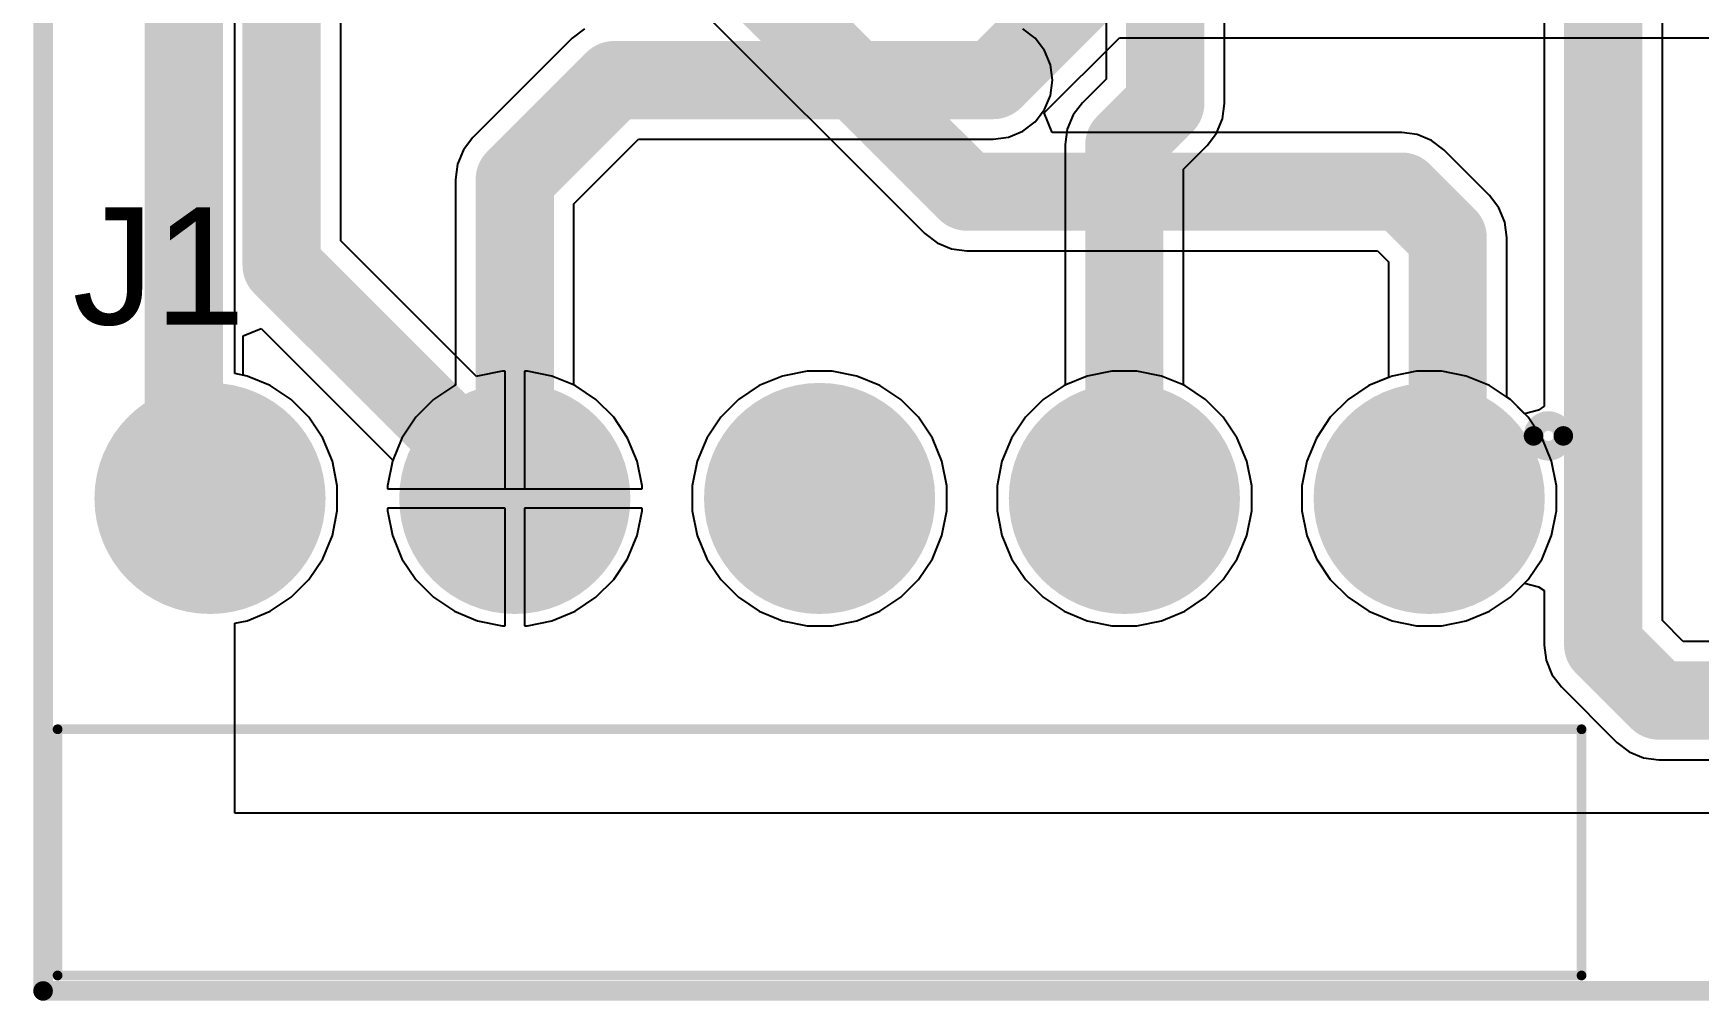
# Model space of a CAD drawing. Header units: millimetres. Extents: x -0.01 to 1.5, y -0.01 to 1.3.
# Drawn here: x -0.005 to 0.847, y -0.005 to 0.49 of the extents above; entities that cross this region are included whole.
import ezdxf

# ---------------------------------------------------------------- set-up
doc = ezdxf.new("R2010")
doc.units = ezdxf.units.MM
doc.header["$MEASUREMENT"] = 0
for name, color, linetype in [('BottomLayer', 5, 'Continuous'), ('BottomSolder', 6, 'Continuous'), ('Mechanical2', 216, 'Continuous'), ('MultiLayer', 9, 'Continuous'), ('PadHoleLayer', 156, 'Continuous'), ('TopLayer', 1, 'Continuous'), ('TopOverlay', 2, 'Continuous'), ('TopSolder', 216, 'Continuous'), ('ViaHoleLayer', 16, 'Continuous')]:
    doc.layers.add(name, color=color, linetype=linetype)
doc.styles.add('Arial', font='', dxfattribs={"height": 0.2})
doc.styles.get('Arial').set_extended_font_data('Arial')

# ---------------------------------------------------------------- blocks, each defined once
blk = doc.blocks.new('M3960R_05P_1')
at = {"layer": 'BottomLayer'}
h = blk.add_hatch(color=5, dxfattribs=at)
edge = h.paths.add_edge_path()
edge.add_arc((0, 0), 0.05512, 0, 360)
h = blk.add_hatch(color=5, dxfattribs=at)
edge = h.paths.add_edge_path()
edge.add_arc((0.15591, 0), 0.05512, 0, 360)
h = blk.add_hatch(color=5, dxfattribs=at)
edge = h.paths.add_edge_path()
edge.add_arc((0.31181, 0), 0.05512, 0, 360)
h = blk.add_hatch(color=5, dxfattribs=at)
edge = h.paths.add_edge_path()
edge.add_arc((0.46772, 0), 0.05512, 0, 360)
h = blk.add_hatch(color=5, dxfattribs=at)
edge = h.paths.add_edge_path()
edge.add_arc((0.62362, 0), 0.05512, 0, 360)
at = {"layer": 'BottomSolder'}
h = blk.add_hatch(color=6, dxfattribs=at)
edge = h.paths.add_edge_path()
edge.add_arc((0, 0), 0.05912, 0, 360)
h = blk.add_hatch(color=6, dxfattribs=at)
edge = h.paths.add_edge_path()
edge.add_arc((0.15591, 0), 0.05912, 0, 360)
h = blk.add_hatch(color=6, dxfattribs=at)
edge = h.paths.add_edge_path()
edge.add_arc((0.31181, 0), 0.05912, 0, 360)
h = blk.add_hatch(color=6, dxfattribs=at)
edge = h.paths.add_edge_path()
edge.add_arc((0.46772, 0), 0.05912, 0, 360)
h = blk.add_hatch(color=6, dxfattribs=at)
edge = h.paths.add_edge_path()
edge.add_arc((0.62362, 0), 0.05912, 0, 360)
at = {"layer": 'MultiLayer'}
h = blk.add_hatch(color=9, dxfattribs=at)
edge = h.paths.add_edge_path()
edge.add_arc((0, 0), 0.05512, 0, 360)
h = blk.add_hatch(color=9, dxfattribs=at)
edge = h.paths.add_edge_path()
edge.add_arc((0.15591, 0), 0.05512, 0, 360)
h = blk.add_hatch(color=9, dxfattribs=at)
edge = h.paths.add_edge_path()
edge.add_arc((0.31181, 0), 0.05512, 0, 360)
h = blk.add_hatch(color=9, dxfattribs=at)
edge = h.paths.add_edge_path()
edge.add_arc((0.46772, 0), 0.05512, 0, 360)
h = blk.add_hatch(color=9, dxfattribs=at)
edge = h.paths.add_edge_path()
edge.add_arc((0.62362, 0), 0.05512, 0, 360)
at = {"layer": 'PadHoleLayer'}
h = blk.add_hatch(color=156, dxfattribs=at)
edge = h.paths.add_edge_path()
edge.add_arc((0, 0), 0.03445, 0, 360)
h = blk.add_hatch(color=156, dxfattribs=at)
edge = h.paths.add_edge_path()
edge.add_arc((0.15591, 0), 0.03445, 0, 360)
h = blk.add_hatch(color=156, dxfattribs=at)
edge = h.paths.add_edge_path()
edge.add_arc((0.31181, 0), 0.03445, 0, 360)
h = blk.add_hatch(color=156, dxfattribs=at)
edge = h.paths.add_edge_path()
edge.add_arc((0.46772, 0), 0.03445, 0, 360)
h = blk.add_hatch(color=156, dxfattribs=at)
edge = h.paths.add_edge_path()
edge.add_arc((0.62362, 0), 0.03445, 0, 360)
at = {"layer": 'TopLayer'}
h = blk.add_hatch(color=1, dxfattribs=at)
edge = h.paths.add_edge_path()
edge.add_arc((0, 0), 0.05512, 0, 360)
h = blk.add_hatch(color=1, dxfattribs=at)
edge = h.paths.add_edge_path()
edge.add_arc((0.15591, 0), 0.05512, 0, 360)
h = blk.add_hatch(color=1, dxfattribs=at)
edge = h.paths.add_edge_path()
edge.add_arc((0.31181, 0), 0.05512, 0, 360)
h = blk.add_hatch(color=1, dxfattribs=at)
edge = h.paths.add_edge_path()
edge.add_arc((0.46772, 0), 0.05512, 0, 360)
h = blk.add_hatch(color=1, dxfattribs=at)
edge = h.paths.add_edge_path()
edge.add_arc((0.62362, 0), 0.05512, 0, 360)
at = {"layer": 'TopSolder'}
h = blk.add_hatch(color=216, dxfattribs=at)
edge = h.paths.add_edge_path()
edge.add_arc((0, 0), 0.05912, 0, 360)
h = blk.add_hatch(color=216, dxfattribs=at)
edge = h.paths.add_edge_path()
edge.add_arc((0.15591, 0), 0.05912, 0, 360)
h = blk.add_hatch(color=216, dxfattribs=at)
edge = h.paths.add_edge_path()
edge.add_arc((0.31181, 0), 0.05912, 0, 360)
h = blk.add_hatch(color=216, dxfattribs=at)
edge = h.paths.add_edge_path()
edge.add_arc((0.46772, 0), 0.05912, 0, 360)
h = blk.add_hatch(color=216, dxfattribs=at)
edge = h.paths.add_edge_path()
edge.add_arc((0.62362, 0), 0.05912, 0, 360)
at = {"layer": 'TopOverlay', "const_width": 0.005}
for points in [[(-0.07795, 0.24409), (-0.07795, 0.11811)], [(0.70157, 0.24409), (-0.07795, 0.24409)], [(0.70157, 0.24409), (0.70157, 0.11811)], [(0.70157, 0.11811), (-0.07795, 0.11811)]]:
    blk.add_lwpolyline(points, dxfattribs=at)
at = {"layer": 'TopOverlay'}
for points, const_width in [([(-0.0792, 0.24409, 1), (-0.0767, 0.24409, 1)], 0.0025), ([(-0.0792, 0.24409, 1), (-0.0767, 0.24409, 1)], 0.0025), ([(0.70032, 0.24409, 1), (0.70282, 0.24409, 1)], 0.0025), ([(0.70032, 0.24409, 1), (0.70282, 0.24409, 1)], 0.0025), ([(-0.0792, 0.11811, 1), (-0.0767, 0.11811, 1)], 0.0025), ([(-0.0792, 0.11811, 1), (-0.0767, 0.11811, 1)], 0.0025), ([(0.70032, 0.11811, 1), (0.70282, 0.11811, 1)], 0.0025), ([(0.70032, 0.11811, 1), (0.70282, 0.11811, 1)], 0.0025), ([(-0.05338, -0.032, 1), (-0.06862, -0.032, 1)], 0.01), ([(-0.07112, -0.032, 1), (-0.06612, -0.032, 1)], 0.005), ([(-0.05588, -0.032, 1), (-0.05088, -0.032, 1)], 0.005)]:
    blk.add_lwpolyline(points, format="xyb", close=True, dxfattribs=dict(at, const_width=const_width))

msp = doc.modelspace()

# ---------------------------------------------------------------- hatches: boundary and pattern name
at = {"layer": 'BottomLayer'}
h = msp.add_hatch(color=5, dxfattribs=at)
edge = h.paths.add_edge_path()
edge.add_arc((0.48606, 0.46606), 0.01181, 0, 360)
at = {"layer": 'TopLayer'}
h = msp.add_hatch(color=1, dxfattribs=at)
edge = h.paths.add_edge_path()
edge.add_arc((0.48606, 0.46606), 0.01181, 0, 360)
at = {"layer": 'ViaHoleLayer'}
h = msp.add_hatch(color=16, dxfattribs=at)
edge = h.paths.add_edge_path()
edge.add_arc((0.48606, 0.46606), 0.00591, 0, 360)

# ---------------------------------------------------------------- linework, layer by layer
at = {"layer": 'BottomLayer'}
for p, q in [((0.15226, 0.38382), (0.15226, 0.808)), ((0.31579, 0.52283), (0.45102, 0.3876)), ((0.51205, 0.44926), (0.55053, 0.48774)), ((0.55053, 0.48774), (0.88009, 0.48774)), ((0.51619, 0.43926), (0.51205, 0.44926)), ((0.69502, 0.43926), (0.51619, 0.43926)), ((0.70285, 0.43823), (0.69502, 0.43926)), ((0.71015, 0.43521), (0.70285, 0.43823)), ((0.71642, 0.4304), (0.71015, 0.43521)), ((0.73985, 0.40697), (0.71642, 0.4304)), ((0.73985, 0.40696), (0.73985, 0.40697)), ((0.74466, 0.4007), (0.73985, 0.40696)), ((0.74768, 0.3934), (0.74466, 0.4007)), ((0.74871, 0.38557), (0.74768, 0.3934)), ((0.2217, 0.31437), (0.15226, 0.38382)), ((0.45102, 0.3876), (0.45729, 0.38279)), ((0.74871, 0.30378), (0.74871, 0.38557)), ((0.45729, 0.38279), (0.46459, 0.37977)), ((0.46459, 0.37977), (0.47242, 0.37874)), ((0.47242, 0.37874), (0.68249, 0.37874)), ((0.68249, 0.37874), (0.6882, 0.37303)), ((0.6882, 0.37303), (0.6882, 0.31387)), ((0.10226, 0.33517), (0.1115, 0.33899)), ((0.10226, 0.31504), (0.10226, 0.33517)), ((0.1115, 0.33899), (0.17891, 0.27158)), ((0.23487, 0.31712), (0.22229, 0.31462)), ((0.23628, 0.31712), (0.23487, 0.31712)), ((0.23628, 0.257), (0.23628, 0.31712)), ((0.2477, 0.31712), (0.24628, 0.31712)), ((0.24628, 0.31712), (0.24628, 0.257)), ((0.26028, 0.31462), (0.2477, 0.31712)), ((0.39078, 0.31712), (0.37819, 0.31462)), ((0.4036, 0.31712), (0.39078, 0.31712)), ((0.41618, 0.31462), (0.4036, 0.31712)), ((0.54668, 0.31712), (0.5341, 0.31462)), ((0.55951, 0.31712), (0.54668, 0.31712)), ((0.57209, 0.31462), (0.55951, 0.31712)), ((0.10437, 0.31462), (0.10226, 0.31504)), ((0.11622, 0.30971), (0.10437, 0.31462)), ((0.12689, 0.30258), (0.11622, 0.30971)), ((0.22229, 0.31462), (0.2217, 0.31437)), ((0.27213, 0.30971), (0.26028, 0.31462)), ((0.28279, 0.30258), (0.27213, 0.30971)), ((0.36634, 0.30971), (0.35568, 0.30258)), ((0.37819, 0.31462), (0.36634, 0.30971)), ((0.42803, 0.30971), (0.41618, 0.31462)), ((0.4387, 0.30258), (0.42803, 0.30971)), ((0.52225, 0.30971), (0.51158, 0.30258)), ((0.5341, 0.31462), (0.52225, 0.30971)), ((0.58394, 0.30971), (0.57209, 0.31462)), ((0.5946, 0.30258), (0.58394, 0.30971)), ((0.67815, 0.30971), (0.66749, 0.30258)), ((0.6882, 0.31387), (0.67815, 0.30971)), ((0.13596, 0.29351), (0.12689, 0.30258)), ((0.29186, 0.29351), (0.28279, 0.30258)), ((0.35568, 0.30258), (0.34661, 0.29351)), ((0.44777, 0.29351), (0.4387, 0.30258)), ((0.51158, 0.30258), (0.50251, 0.29351)), ((0.60367, 0.29351), (0.5946, 0.30258)), ((0.66749, 0.30258), (0.65842, 0.29351)), ((0.75051, 0.30258), (0.74871, 0.30378)), ((0.75958, 0.29351), (0.75051, 0.30258)), ((0.14308, 0.28285), (0.13596, 0.29351)), ((0.29899, 0.28285), (0.29186, 0.29351)), ((0.34661, 0.29351), (0.33948, 0.28285)), ((0.4549, 0.28285), (0.44777, 0.29351)), ((0.50251, 0.29351), (0.49539, 0.28285)), ((0.6108, 0.28285), (0.60367, 0.29351)), ((0.65842, 0.29351), (0.65129, 0.28285)), ((0.76671, 0.28285), (0.75958, 0.29351)), ((0.14799, 0.27099), (0.14308, 0.28285)), ((0.3039, 0.27099), (0.29899, 0.28285)), ((0.33948, 0.28285), (0.33457, 0.27099)), ((0.4598, 0.27099), (0.4549, 0.28285)), ((0.49539, 0.28285), (0.49048, 0.27099)), ((0.61571, 0.27099), (0.6108, 0.28285)), ((0.65129, 0.28285), (0.64638, 0.27099)), ((0.77162, 0.27099), (0.76671, 0.28285)), ((0.1505, 0.25841), (0.14799, 0.27099)), ((0.17867, 0.27099), (0.17617, 0.25841)), ((0.17891, 0.27158), (0.17867, 0.27099)), ((0.3064, 0.25841), (0.3039, 0.27099)), ((0.33457, 0.27099), (0.33207, 0.25841)), ((0.46231, 0.25841), (0.4598, 0.27099)), ((0.49048, 0.27099), (0.48798, 0.25841)), ((0.61821, 0.25841), (0.61571, 0.27099)), ((0.64638, 0.27099), (0.64388, 0.25841)), ((0.77412, 0.25841), (0.77162, 0.27099)), ((0.1505, 0.24559), (0.1505, 0.25841)), ((0.17617, 0.25841), (0.17617, 0.257)), ((0.17617, 0.257), (0.23628, 0.257)), ((0.24628, 0.257), (0.3064, 0.257)), ((0.3064, 0.257), (0.3064, 0.25841)), ((0.33207, 0.25841), (0.33207, 0.24559)), ((0.46231, 0.24559), (0.46231, 0.25841)), ((0.48798, 0.25841), (0.48798, 0.24559)), ((0.61821, 0.24559), (0.61821, 0.25841)), ((0.64388, 0.25841), (0.64388, 0.24559)), ((0.77412, 0.24559), (0.77412, 0.25841)), ((0.14799, 0.23301), (0.1505, 0.24559)), ((0.23628, 0.247), (0.17617, 0.247)), ((0.17617, 0.247), (0.17617, 0.24559)), ((0.17617, 0.24559), (0.17867, 0.23301)), ((0.23628, 0.18688), (0.23628, 0.247)), ((0.3064, 0.247), (0.24628, 0.247)), ((0.24628, 0.247), (0.24628, 0.18688)), ((0.3039, 0.23301), (0.3064, 0.24559)), ((0.3064, 0.24559), (0.3064, 0.247)), ((0.33207, 0.24559), (0.33457, 0.23301)), ((0.4598, 0.23301), (0.46231, 0.24559)), ((0.48798, 0.24559), (0.49048, 0.23301)), ((0.61571, 0.23301), (0.61821, 0.24559)), ((0.64388, 0.24559), (0.64638, 0.23301)), ((0.77162, 0.23301), (0.77412, 0.24559)), ((0.14308, 0.22115), (0.14799, 0.23301)), ((0.17867, 0.23301), (0.18358, 0.22115)), ((0.29899, 0.22115), (0.3039, 0.23301)), ((0.33457, 0.23301), (0.33948, 0.22115)), ((0.4549, 0.22115), (0.4598, 0.23301)), ((0.49048, 0.23301), (0.49539, 0.22115)), ((0.6108, 0.22115), (0.61571, 0.23301)), ((0.64638, 0.23301), (0.65129, 0.22115)), ((0.76671, 0.22115), (0.77162, 0.23301)), ((0.13596, 0.21049), (0.14308, 0.22115)), ((0.18358, 0.22115), (0.1907, 0.21049)), ((0.29186, 0.21049), (0.29899, 0.22115)), ((0.33948, 0.22115), (0.34661, 0.21049)), ((0.44777, 0.21049), (0.4549, 0.22115)), ((0.49539, 0.22115), (0.50251, 0.21049)), ((0.60367, 0.21049), (0.6108, 0.22115)), ((0.65129, 0.22115), (0.65842, 0.21049)), ((0.75958, 0.21049), (0.76671, 0.22115)), ((0.12689, 0.20142), (0.13596, 0.21049)), ((0.1907, 0.21049), (0.19977, 0.20142)), ((0.28279, 0.20142), (0.29186, 0.21049)), ((0.34661, 0.21049), (0.35568, 0.20142)), ((0.4387, 0.20142), (0.44777, 0.21049)), ((0.50251, 0.21049), (0.51158, 0.20142)), ((0.5946, 0.20142), (0.60367, 0.21049)), ((0.65842, 0.21049), (0.66749, 0.20142)), ((0.75051, 0.20142), (0.75958, 0.21049)), ((0.11622, 0.19429), (0.12689, 0.20142)), ((0.19977, 0.20142), (0.21044, 0.19429)), ((0.27213, 0.19429), (0.28279, 0.20142)), ((0.35568, 0.20142), (0.36634, 0.19429)), ((0.42803, 0.19429), (0.4387, 0.20142)), ((0.51158, 0.20142), (0.52225, 0.19429)), ((0.58394, 0.19429), (0.5946, 0.20142)), ((0.66749, 0.20142), (0.67815, 0.19429)), ((0.73984, 0.19429), (0.75051, 0.20142)), ((0.098, 0.18812), (0.10437, 0.18938)), ((0.098, 0.091), (0.098, 0.18812)), ((0.10437, 0.18938), (0.11622, 0.19429)), ((0.21044, 0.19429), (0.22229, 0.18938)), ((0.22229, 0.18938), (0.23487, 0.18688)), ((0.2477, 0.18688), (0.26028, 0.18938)), ((0.26028, 0.18938), (0.27213, 0.19429)), ((0.36634, 0.19429), (0.37819, 0.18938)), ((0.37819, 0.18938), (0.39078, 0.18688)), ((0.4036, 0.18688), (0.41618, 0.18938)), ((0.41618, 0.18938), (0.42803, 0.19429)), ((0.52225, 0.19429), (0.5341, 0.18938)), ((0.5341, 0.18938), (0.54668, 0.18688)), ((0.55951, 0.18688), (0.57209, 0.18938)), ((0.57209, 0.18938), (0.58394, 0.19429)), ((0.67815, 0.19429), (0.69001, 0.18938)), ((0.69001, 0.18938), (0.70259, 0.18688)), ((0.71541, 0.18688), (0.72799, 0.18938)), ((0.72799, 0.18938), (0.73984, 0.19429)), ((0.23487, 0.18688), (0.23628, 0.18688)), ((0.24628, 0.18688), (0.2477, 0.18688)), ((0.39078, 0.18688), (0.4036, 0.18688)), ((0.54668, 0.18688), (0.55951, 0.18688)), ((0.70259, 0.18688), (0.71541, 0.18688)), ((0.88009, 0.091), (0.098, 0.091))]:
    msp.add_line(p, q, dxfattribs=at)
at = {"layer": 'BottomLayer', "const_width": 0.04}
for points in [[(0.122, 0.37128), (0.122, 0.808)], [(0.072, 0.26538), (0.072, 0.746)], [(0.33719, 0.54423), (0.47242, 0.409)], [(0.48606, 0.46606), (0.538, 0.518)], [(0.47242, 0.409), (0.69502, 0.409)], [(0.69502, 0.409), (0.71845, 0.38557)], [(0.71845, 0.30065), (0.71845, 0.38557)], [(0.122, 0.37128), (0.24128, 0.252)], [(0.69181, 0.27401), (0.71845, 0.30065)], [(0.69181, 0.255), (0.69181, 0.27401)], [(0.072, 0.26538), (0.08538, 0.252)]]:
    msp.add_lwpolyline(points, dxfattribs=at)
at = {"layer": 'BottomLayer', "const_width": 0.02}
for points in [[(0.47606, 0.46606, 1), (0.49606, 0.46606, 1)], [(0.46242, 0.409, 1), (0.48242, 0.409, 1)], [(0.46242, 0.409, 1), (0.48242, 0.409, 1)], [(0.68502, 0.409, 1), (0.70502, 0.409, 1)], [(0.68502, 0.409, 1), (0.70502, 0.409, 1)], [(0.70845, 0.38557, 1), (0.72845, 0.38557, 1)], [(0.70845, 0.38557, 1), (0.72845, 0.38557, 1)], [(0.112, 0.37128, 1), (0.132, 0.37128, 1)], [(0.112, 0.37128, 1), (0.132, 0.37128, 1)], [(0.70845, 0.30065, 1), (0.72845, 0.30065, 1)], [(0.70845, 0.30065, 1), (0.72845, 0.30065, 1)], [(0.68181, 0.27401, 1), (0.70181, 0.27401, 1)], [(0.68181, 0.27401, 1), (0.70181, 0.27401, 1)], [(0.062, 0.26538, 1), (0.082, 0.26538, 1)], [(0.062, 0.26538, 1), (0.082, 0.26538, 1)], [(0.68181, 0.255, 1), (0.70181, 0.255, 1)], [(0.07538, 0.252, 1), (0.09538, 0.252, 1)], [(0.23128, 0.252, 1), (0.25128, 0.252, 1)]]:
    msp.add_lwpolyline(points, format="xyb", close=True, dxfattribs=at)
at = {"layer": 'Mechanical2', "const_width": 0.01}
for points in [[(0, 1.141), (0, 0)], [(0, 0), (1.33345, 0)]]:
    msp.add_lwpolyline(points, dxfattribs=at)
at = {"layer": 'Mechanical2', "const_width": 0.005}
msp.add_lwpolyline([(-0.0025, 0, 1), (0.0025, 0, 1)], format="xyb", close=True, dxfattribs=at)
msp.add_lwpolyline([(-0.0025, 0, 1), (0.0025, 0, 1)], format="xyb", close=True, dxfattribs=at)
at = {"layer": 'TopLayer'}
for p, q in [((0.54374, 0.61092), (0.54374, 0.46653)), ((0.60426, 0.454), (0.60426, 0.6059)), ((0.82826, 0.18953), (0.82826, 0.61121)), ((0.76774, 0.5928), (0.76774, 0.29917)), ((0.098, 0.31588), (0.098, 0.50374)), ((0.27067, 0.48746), (0.21989, 0.43668)), ((0.27694, 0.49227), (0.27067, 0.48746)), ((0.27067, 0.48746), (0.27067, 0.48746)), ((0.50746, 0.48746), (0.50119, 0.49227)), ((0.51227, 0.48119), (0.50746, 0.48746)), ((0.51529, 0.4739), (0.51227, 0.48119)), ((0.51632, 0.46606), (0.51529, 0.4739)), ((0.51529, 0.45823), (0.51632, 0.46606)), ((0.54374, 0.46653), (0.5317, 0.45449)), ((0.51227, 0.45094), (0.51529, 0.45823)), ((0.5317, 0.45449), (0.52689, 0.44822)), ((0.60323, 0.44617), (0.60426, 0.454)), ((0.50119, 0.43986), (0.50746, 0.44467)), ((0.50746, 0.44467), (0.51227, 0.45094)), ((0.52689, 0.44822), (0.52387, 0.44093)), ((0.6002, 0.43887), (0.60323, 0.44617)), ((0.21989, 0.43668), (0.21508, 0.43041)), ((0.27154, 0.40275), (0.3046, 0.43581)), ((0.3046, 0.43581), (0.48606, 0.43581)), ((0.48606, 0.43581), (0.4939, 0.43684)), ((0.4939, 0.43684), (0.50119, 0.43986)), ((0.52387, 0.44093), (0.52284, 0.43309)), ((0.5954, 0.4326), (0.6002, 0.43887)), ((0.21508, 0.43041), (0.21206, 0.42312)), ((0.52284, 0.43309), (0.52284, 0.30995)), ((0.58335, 0.42056), (0.5954, 0.4326)), ((0.5954, 0.4326), (0.5954, 0.4326)), ((0.21206, 0.42312), (0.21102, 0.41528)), ((0.58335, 0.30995), (0.58335, 0.42056)), ((0.21102, 0.41528), (0.21102, 0.30995)), ((0.27154, 0.30995), (0.27154, 0.40275)), ((0.10437, 0.31462), (0.098, 0.31588)), ((0.39078, 0.31712), (0.37819, 0.31462)), ((0.4036, 0.31712), (0.39078, 0.31712)), ((0.41618, 0.31462), (0.4036, 0.31712)), ((0.70259, 0.31712), (0.69001, 0.31462)), ((0.71541, 0.31712), (0.70259, 0.31712)), ((0.72799, 0.31462), (0.71541, 0.31712)), ((0.11622, 0.30971), (0.10437, 0.31462)), ((0.12689, 0.30258), (0.11622, 0.30971)), ((0.21044, 0.30971), (0.19977, 0.30258)), ((0.21102, 0.30995), (0.21044, 0.30971)), ((0.27213, 0.30971), (0.27154, 0.30995)), ((0.28279, 0.30258), (0.27213, 0.30971)), ((0.36634, 0.30971), (0.35568, 0.30258)), ((0.37819, 0.31462), (0.36634, 0.30971)), ((0.42803, 0.30971), (0.41618, 0.31462)), ((0.4387, 0.30258), (0.42803, 0.30971)), ((0.52225, 0.30971), (0.51158, 0.30258)), ((0.52284, 0.30995), (0.52225, 0.30971)), ((0.58394, 0.30971), (0.58335, 0.30995)), ((0.5946, 0.30258), (0.58394, 0.30971)), ((0.67815, 0.30971), (0.66749, 0.30258)), ((0.69001, 0.31462), (0.67815, 0.30971)), ((0.73984, 0.30971), (0.72799, 0.31462)), ((0.75051, 0.30258), (0.73984, 0.30971)), ((0.13596, 0.29351), (0.12689, 0.30258)), ((0.19977, 0.30258), (0.1907, 0.29351)), ((0.29186, 0.29351), (0.28279, 0.30258)), ((0.35568, 0.30258), (0.34661, 0.29351)), ((0.44777, 0.29351), (0.4387, 0.30258)), ((0.51158, 0.30258), (0.50251, 0.29351)), ((0.60367, 0.29351), (0.5946, 0.30258)), ((0.66749, 0.30258), (0.65842, 0.29351)), ((0.75774, 0.29535), (0.75051, 0.30258)), ((0.76774, 0.29917), (0.76493, 0.29722)), ((0.14308, 0.28285), (0.13596, 0.29351)), ((0.1907, 0.29351), (0.18358, 0.28285)), ((0.29899, 0.28285), (0.29186, 0.29351)), ((0.34661, 0.29351), (0.33948, 0.28285)), ((0.4549, 0.28285), (0.44777, 0.29351)), ((0.50251, 0.29351), (0.49539, 0.28285)), ((0.6108, 0.28285), (0.60367, 0.29351)), ((0.65842, 0.29351), (0.65129, 0.28285)), ((0.76493, 0.29722), (0.75774, 0.29535)), ((0.14799, 0.27099), (0.14308, 0.28285)), ((0.18358, 0.28285), (0.17867, 0.27099)), ((0.3039, 0.27099), (0.29899, 0.28285)), ((0.33948, 0.28285), (0.33457, 0.27099)), ((0.4598, 0.27099), (0.4549, 0.28285)), ((0.49539, 0.28285), (0.49048, 0.27099)), ((0.61571, 0.27099), (0.6108, 0.28285)), ((0.65129, 0.28285), (0.64638, 0.27099)), ((0.1505, 0.25841), (0.14799, 0.27099)), ((0.17867, 0.27099), (0.17617, 0.25841)), ((0.3064, 0.25841), (0.3039, 0.27099)), ((0.33457, 0.27099), (0.33207, 0.25841)), ((0.46231, 0.25841), (0.4598, 0.27099)), ((0.49048, 0.27099), (0.48798, 0.25841)), ((0.61821, 0.25841), (0.61571, 0.27099)), ((0.64638, 0.27099), (0.64388, 0.25841)), ((0.1505, 0.24559), (0.1505, 0.25841)), ((0.17617, 0.25841), (0.17617, 0.257)), ((0.17617, 0.257), (0.24128, 0.257)), ((0.24128, 0.257), (0.3064, 0.257)), ((0.3064, 0.257), (0.3064, 0.25841)), ((0.33207, 0.25841), (0.33207, 0.24559)), ((0.46231, 0.24559), (0.46231, 0.25841)), ((0.48798, 0.25841), (0.48798, 0.24559)), ((0.61821, 0.24559), (0.61821, 0.25841)), ((0.64388, 0.25841), (0.64388, 0.24559)), ((0.14799, 0.23301), (0.1505, 0.24559)), ((0.23628, 0.247), (0.17617, 0.247)), ((0.17617, 0.247), (0.17617, 0.24559)), ((0.17617, 0.24559), (0.17867, 0.23301)), ((0.23628, 0.18688), (0.23628, 0.247)), ((0.3064, 0.247), (0.24628, 0.247)), ((0.24628, 0.247), (0.24628, 0.18688)), ((0.3039, 0.23301), (0.3064, 0.24559)), ((0.3064, 0.24559), (0.3064, 0.247)), ((0.33207, 0.24559), (0.33457, 0.23301)), ((0.4598, 0.23301), (0.46231, 0.24559)), ((0.48798, 0.24559), (0.49048, 0.23301)), ((0.61571, 0.23301), (0.61821, 0.24559)), ((0.64388, 0.24559), (0.64638, 0.23301)), ((0.14308, 0.22115), (0.14799, 0.23301)), ((0.17867, 0.23301), (0.18358, 0.22115)), ((0.29899, 0.22115), (0.3039, 0.23301)), ((0.33457, 0.23301), (0.33948, 0.22115)), ((0.4549, 0.22115), (0.4598, 0.23301)), ((0.49048, 0.23301), (0.49539, 0.22115)), ((0.6108, 0.22115), (0.61571, 0.23301)), ((0.64638, 0.23301), (0.65129, 0.22115)), ((0.13596, 0.21049), (0.14308, 0.22115)), ((0.18358, 0.22115), (0.1907, 0.21049)), ((0.29186, 0.21049), (0.29899, 0.22115)), ((0.33948, 0.22115), (0.34661, 0.21049)), ((0.44777, 0.21049), (0.4549, 0.22115)), ((0.49539, 0.22115), (0.50251, 0.21049)), ((0.60367, 0.21049), (0.6108, 0.22115)), ((0.65129, 0.22115), (0.65842, 0.21049)), ((0.12689, 0.20142), (0.13596, 0.21049)), ((0.1907, 0.21049), (0.19977, 0.20142)), ((0.28279, 0.20142), (0.29186, 0.21049)), ((0.34661, 0.21049), (0.35568, 0.20142)), ((0.4387, 0.20142), (0.44777, 0.21049)), ((0.50251, 0.21049), (0.51158, 0.20142)), ((0.5946, 0.20142), (0.60367, 0.21049)), ((0.65842, 0.21049), (0.66749, 0.20142)), ((0.75051, 0.20142), (0.75774, 0.20865)), ((0.75774, 0.20865), (0.76493, 0.20678)), ((0.76493, 0.20678), (0.76774, 0.20483)), ((0.76774, 0.20483), (0.76774, 0.177)), ((0.11622, 0.19429), (0.12689, 0.20142)), ((0.19977, 0.20142), (0.21044, 0.19429)), ((0.27213, 0.19429), (0.28279, 0.20142)), ((0.35568, 0.20142), (0.36634, 0.19429)), ((0.42803, 0.19429), (0.4387, 0.20142)), ((0.51158, 0.20142), (0.52225, 0.19429)), ((0.58394, 0.19429), (0.5946, 0.20142)), ((0.66749, 0.20142), (0.67815, 0.19429)), ((0.73984, 0.19429), (0.75051, 0.20142)), ((0.098, 0.18812), (0.10437, 0.18938)), ((0.098, 0.091), (0.098, 0.18812)), ((0.10437, 0.18938), (0.11622, 0.19429)), ((0.21044, 0.19429), (0.22229, 0.18938)), ((0.22229, 0.18938), (0.23487, 0.18688)), ((0.2477, 0.18688), (0.26028, 0.18938)), ((0.26028, 0.18938), (0.27213, 0.19429)), ((0.36634, 0.19429), (0.37819, 0.18938)), ((0.37819, 0.18938), (0.39078, 0.18688)), ((0.4036, 0.18688), (0.41618, 0.18938)), ((0.41618, 0.18938), (0.42803, 0.19429)), ((0.52225, 0.19429), (0.5341, 0.18938)), ((0.5341, 0.18938), (0.54668, 0.18688)), ((0.55951, 0.18688), (0.57209, 0.18938)), ((0.57209, 0.18938), (0.58394, 0.19429)), ((0.67815, 0.19429), (0.69001, 0.18938)), ((0.69001, 0.18938), (0.70259, 0.18688)), ((0.71541, 0.18688), (0.72799, 0.18938)), ((0.72799, 0.18938), (0.73984, 0.19429)), ((0.83896, 0.17883), (0.82826, 0.18953)), ((0.23487, 0.18688), (0.23628, 0.18688)), ((0.24628, 0.18688), (0.2477, 0.18688)), ((0.39078, 0.18688), (0.4036, 0.18688)), ((0.54668, 0.18688), (0.55951, 0.18688)), ((0.70259, 0.18688), (0.71541, 0.18688)), ((0.76774, 0.177), (0.76877, 0.16917)), ((0.8798, 0.17883), (0.83896, 0.17883)), ((0.76877, 0.16917), (0.7718, 0.16187)), ((0.7718, 0.16187), (0.7766, 0.1556)), ((0.7766, 0.1556), (0.80503, 0.12718)), ((0.80503, 0.12718), (0.80503, 0.12718)), ((0.80503, 0.12718), (0.8113, 0.12237)), ((0.8113, 0.12237), (0.81859, 0.11935)), ((0.81859, 0.11935), (0.82643, 0.11832)), ((0.82643, 0.11832), (0.8798, 0.11832)), ((0.8798, 0.091), (0.098, 0.091))]:
    msp.add_line(p, q, dxfattribs=at)
at = {"layer": 'TopLayer', "const_width": 0.04}
for points in [[(0.574, 0.454), (0.574, 0.655)], [(0.798, 0.177), (0.798, 0.61839)], [(0.24128, 0.41528), (0.29206, 0.46606)], [(0.29206, 0.46606), (0.48606, 0.46606)], [(0.55309, 0.43309), (0.574, 0.454)], [(0.55309, 0.252), (0.55309, 0.43309)], [(0.24128, 0.252), (0.24128, 0.41528)], [(0.798, 0.177), (0.82643, 0.14857)], [(0.82643, 0.14857), (0.94915, 0.14857)]]:
    msp.add_lwpolyline(points, dxfattribs=at)
at = {"layer": 'TopLayer', "const_width": 0.02}
for points in [[(0.28206, 0.46606, 1), (0.30206, 0.46606, 1)], [(0.28206, 0.46606, 1), (0.30206, 0.46606, 1)], [(0.47606, 0.46606, 1), (0.49606, 0.46606, 1)], [(0.564, 0.454, 1), (0.584, 0.454, 1)], [(0.564, 0.454, 1), (0.584, 0.454, 1)], [(0.54309, 0.43309, 1), (0.56309, 0.43309, 1)], [(0.54309, 0.43309, 1), (0.56309, 0.43309, 1)], [(0.23128, 0.41528, 1), (0.25128, 0.41528, 1)], [(0.23128, 0.41528, 1), (0.25128, 0.41528, 1)], [(0.23128, 0.252, 1), (0.25128, 0.252, 1)], [(0.54309, 0.252, 1), (0.56309, 0.252, 1)], [(0.788, 0.177, 1), (0.808, 0.177, 1)], [(0.788, 0.177, 1), (0.808, 0.177, 1)], [(0.81643, 0.14857, 1), (0.83643, 0.14857, 1)], [(0.81643, 0.14857, 1), (0.83643, 0.14857, 1)]]:
    msp.add_lwpolyline(points, format="xyb", close=True, dxfattribs=at)

# ---------------------------------------------------------------- block references
at = {"rotation": 180}
msp.add_blockref('M3960R_05P_1', (0.709, 0.252), dxfattribs=at)

# ---------------------------------------------------------------- texts
at = {"layer": 'TopOverlay', "style": 'Arial'}
msp.add_text('J1', height=0.06, dxfattribs=at).set_placement((0.015, 0.341))

doc.saveas('drawing.dxf')
